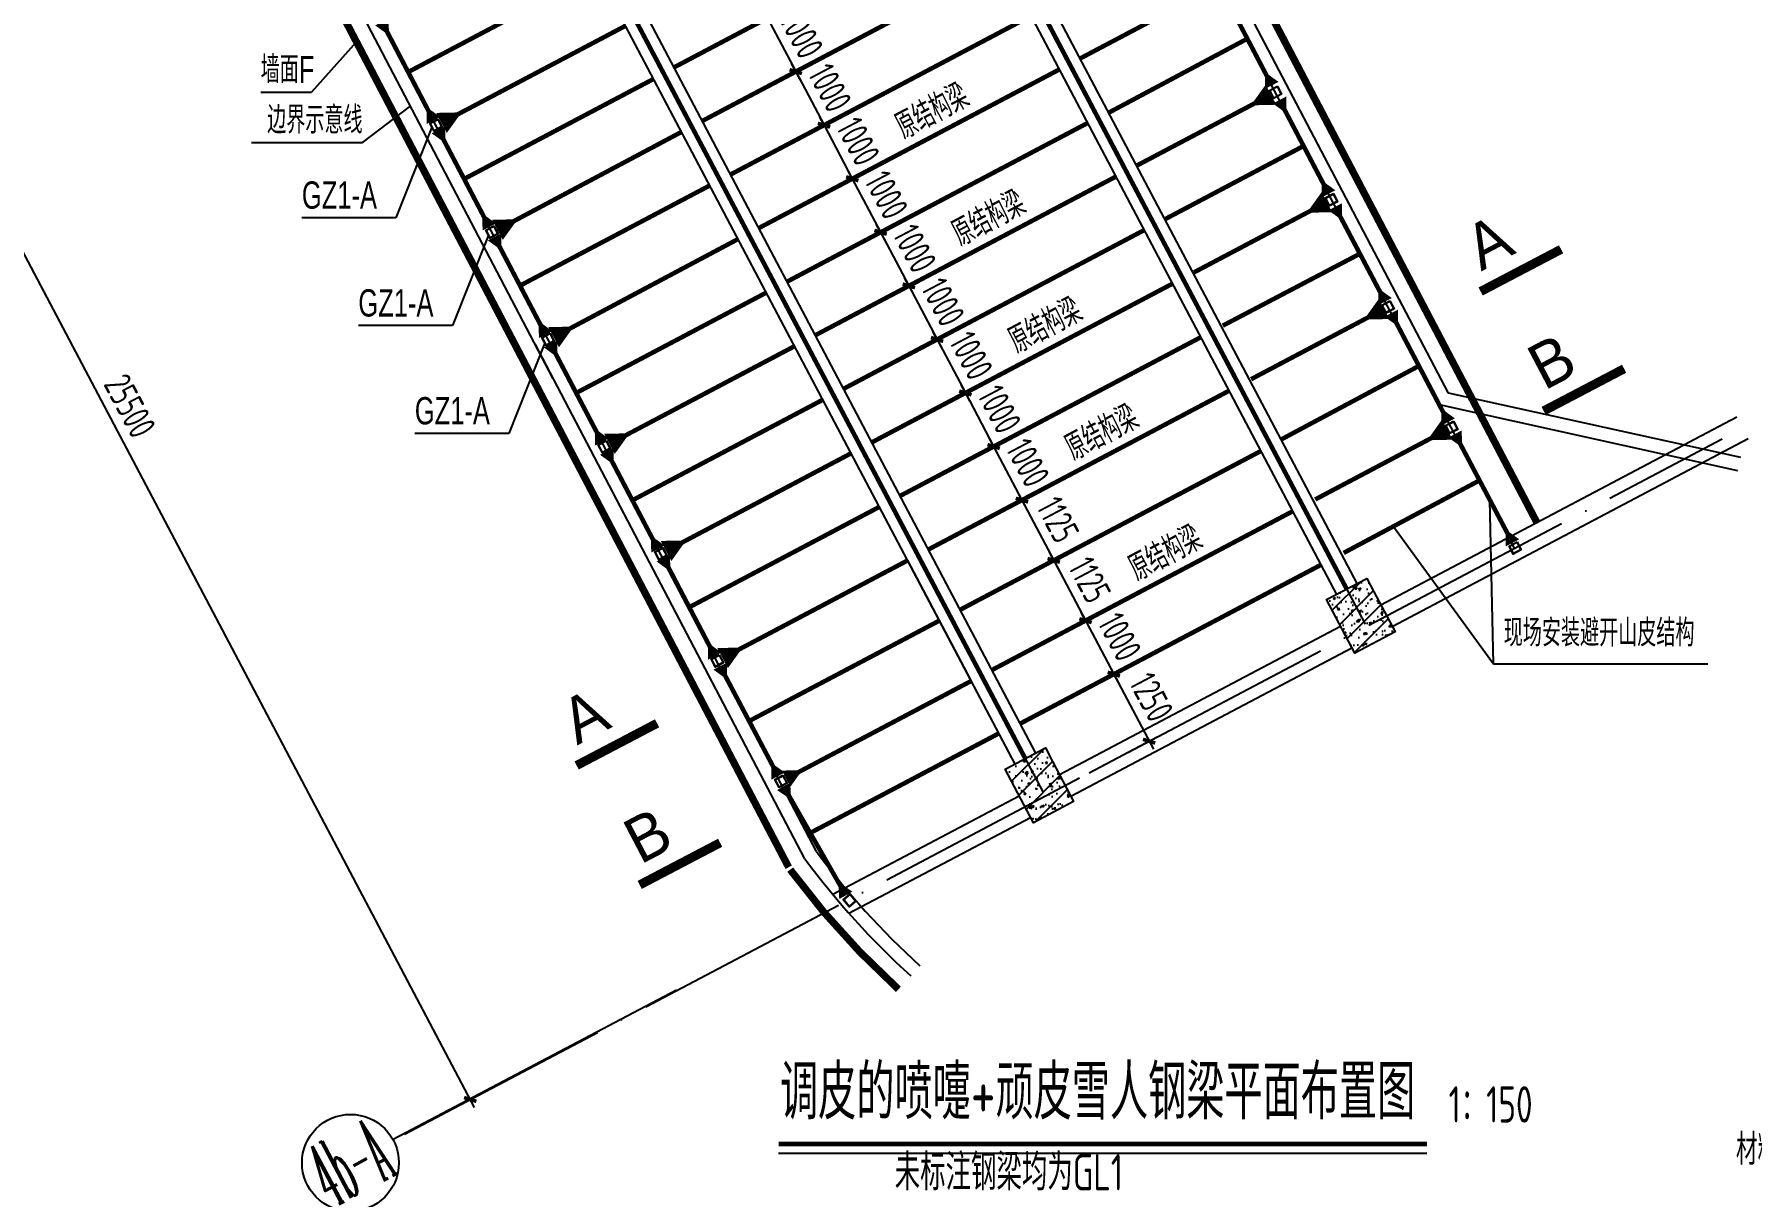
# Model space of a CAD drawing. Extents: x -803796 to -501762, y -1479216 to -846035.
# Drawn here: x -576215 to -547859, y -1173349 to -1154257 of the extents above; entities that cross this region are included whole.
import ezdxf
from ezdxf.enums import TextEntityAlignment as Align

# ---------------------------------------------------------------- set-up
doc = ezdxf.new("R2010")
doc.units = 0
doc.header["$LTSCALE"] = 1500
for name, pattern in [('5102-12$0$5102-12$0$5102-12$0$DASH', [0.35, 0.25, -0.1]), ('ACAD_ISO04W100', [30, 24, -3, 0, -3]), ('CENTER', [2, 1.25, -0.25, 0.25, -0.25]), ('XREF-GRID-04区$0$ACAD_ISO04W100', [30, 24, -3, 0, -3])]:
    doc.linetypes.add(name, pattern=pattern)
doc.layers.get('0').update_dxf_attribs({"linetype": 'CONTINUOUS'})
doc.layers.get('Defpoints').update_dxf_attribs({"linetype": 'CONTINUOUS'})
for name, color, linetype in [('A-DOTE', 14, 'ACAD_ISO04W100'), ('AR-INT DECO', 140, 'CONTINUOUS'), ('AXIS', 253, 'CENTER'), ('DIM', 3, 'CONTINUOUS'), ('HATCH', 254, 'CONTINUOUS'), ('NUM', 7, 'CONTINUOUS'), ('P-WALL-NEW', 4, 'CONTINUOUS'), ('P-WALL-ORIG', 6, 'CONTINUOUS'), ('STPM_RBEAM_SIG', 2, 'CONTINUOUS'), ('STPM_SBEAM_NUM', 7, 'CONTINUOUS'), ('STPM_SBEAM_THICK', 2, 'CONTINUOUS'), ('struc', 161, 'CONTINUOUS'), ('TAB', 7, 'CONTINUOUS'), ('TEXT', 7, 'CONTINUOUS'), ('THICK', 6, 'CONTINUOUS'), ('XREF-GRID-04区$0$A-DOTE', 14, 'XREF-GRID-04区$0$ACAD_ISO04W100'), ('XREF-GRID-04区$0$AXIS', 3, 'CONTINUOUS')]:
    doc.layers.add(name, color=color, linetype=linetype)
doc.styles.add('_TCH_AXIS', font='COMPLEX', dxfattribs={"bigfont": 'GBCBIG'})
doc.styles.add('TSSD_Dimension', font='Tssdeng.shx', dxfattribs={"width": 0.7, "bigfont": 'hztxt.shx'})
doc.styles.add('TSSD_Label', font='tj03-romans1.shx', dxfattribs={"width": 0.7, "bigfont": 'hztxt.shx'})
doc.styles.add('TSSD_NORM', font='tssdeng.shx', dxfattribs={"width": 0.7, "bigfont": 'hztxt.shx'})
doc.dimstyles.new('TSSD_150_150', dxfattribs={"dimtxt": 450, "dimasz": 150, "dimexe": 150, "dimexo": 375, "dimgap": 150, "dimtad": 1, "dimdec": 0, "dimzin": 0, "dimdsep": 46, "dimtxsty": 'TSSD_Dimension', "dimblk": 'ARCHTICK', "dimblk1": 'ARCHTICK', "dimblk2": 'ARCHTICK', "dimcen": 0, "dimdle": 150, "dimclrt": 7, "dimadec": 0, "dimazin": 0, "dimtfac": 1, "dimtdec": 0, "dimtix": 1, "dimtmove": 2, "dimatfit": 3, "dimfxl": 1, "dimtolj": 1, "dimtzin": 0, "dimarcsym": 0})
pattern_1 = [(50, (-405757.94, -1261522.15), (358.6301, -31.37607), [37.5, -412.5]), (355, (-405757.94, -1261522.15), (-69.3757, 376.0961), [30, -330]), (100.4514, (-405728.05, -1261524.77), (289.2547, 344.7198), [31.8701, -350.57106]), (46.1842, (-405757.94, -1261422.15), (533.6205, -82.7595), [56.25, -618.75]), (96.6356, (-405713.47, -1261429.05), (467.3314, 487.059), [47.8051, -525.8565]), (351.1842, (-405757.94, -1261422.15), (467.331, 487.0593), [45, -495]), (21, (-405707.94, -1261447.15), (298.45353, -201.30945), [37.5, -412.5]), (326, (-405707.94, -1261447.15), (121.6577, 362.575), [30, -330]), (71.4514, (-405683.07, -1261463.93), (420.1113, 161.26525), [31.8701, -350.57106]), (37.5, (-405757.94, -1261522.15), (6.07993, 166.44693), [0, -326, 0, -335, 0, -331.25]), (7.5, (-405757.94, -1261522.15), (131.53477, 197.20586), [0, -191, 0, -318.5, 0, -126.25]), (327.5, (-405869.44, -1261522.15), (266.91122, -11.27744), [0, -125, 0, -390, 0, -517.5]), (317.5, (-405919.44, -1261522.15), (291.59308, 50.0525), [0, -162.5, 0, -259, 0, -367.5]), (45, (-405757.94, -1261522.15), (-176.7767, 176.7767), [])]

# ---------------------------------------------------------------- blocks, each defined once
blk = doc.blocks.new('_ArchTick')
at = {"color": 0, "linetype": 'ByBlock', "const_width": 0.4}
blk.add_lwpolyline([(-0.5, -0.5), (0.5, 0.5)], dxfattribs=at)
blk = doc.blocks.new('*D761')
at = {"layer": 'Defpoints', "color": 0, "transparency": 16777216}
for p in [(-565896, -1153801), (-564109, -1153989), (-565429, -1154685)]:
    blk.add_point(p, dxfattribs=at)
at = {"layer": 'DIM', "color": 0, "lineweight": -2, "transparency": 16777216}
for p, q in [((-565564, -1153626), (-564444, -1153034)), ((-564576, -1153104), (-564646, -1152972)), ((-564576, -1153104), (-564109, -1153989)), ((-565098, -1154510), (-563977, -1153919)), ((-564109, -1153989), (-564039, -1154121))]:
    blk.add_line(p, q, dxfattribs=at)
at = {"layer": 'DIM', "color": 0, "lineweight": -2, "transparency": 16777216, "xscale": 150, "yscale": 150, "zscale": 150}
for p, rotation in [((-564576, -1153104), 297.8262450781705), ((-564109, -1153989), 117.8262450781705)]:
    blk.add_blockref('_ArchTick', p, dxfattribs=dict(at, rotation=rotation))
at = {"layer": 'DIM', "color": 7, "transparency": 16777216, "insert": (-564011, -1153372), "char_height": 450, "attachment_point": 5, "rotation": 297.8262, "style": 'TSSD_Dimension'}
blk.add_mtext('\\A1;1000', dxfattribs=at)
blk = doc.blocks.new('*D762')
at = {"layer": 'Defpoints', "color": 0, "transparency": 16777216}
for p in [(-565429, -1154685), (-563643, -1154873), (-564962, -1155570)]:
    blk.add_point(p, dxfattribs=at)
at = {"layer": 'DIM', "color": 0, "lineweight": -2, "transparency": 16777216}
for p, q in [((-565098, -1154510), (-563977, -1153919)), ((-564109, -1153989), (-564179, -1153856)), ((-564109, -1153989), (-563643, -1154873)), ((-564631, -1155395), (-563510, -1154803)), ((-563643, -1154873), (-563573, -1155006))]:
    blk.add_line(p, q, dxfattribs=at)
at = {"layer": 'DIM', "color": 0, "lineweight": -2, "transparency": 16777216, "xscale": 150, "yscale": 150, "zscale": 150}
for p, rotation in [((-564109, -1153989), 297.8262450781705), ((-563643, -1154873), 117.8262450781705)]:
    blk.add_blockref('_ArchTick', p, dxfattribs=dict(at, rotation=rotation))
at = {"layer": 'DIM', "color": 7, "transparency": 16777216, "insert": (-563544, -1154256), "char_height": 450, "attachment_point": 5, "rotation": 297.8262, "style": 'TSSD_Dimension'}
blk.add_mtext('\\A1;1000', dxfattribs=at)
blk = doc.blocks.new('*D763')
at = {"layer": 'Defpoints', "color": 0, "transparency": 16777216}
for p in [(-564962, -1155570), (-563176, -1155758), (-564496, -1156454)]:
    blk.add_point(p, dxfattribs=at)
at = {"layer": 'DIM', "color": 0, "lineweight": -2, "transparency": 16777216}
for p, q in [((-564631, -1155395), (-563510, -1154803)), ((-563643, -1154873), (-563713, -1154741)), ((-563643, -1154873), (-563176, -1155758)), ((-564164, -1156279), (-563043, -1155688)), ((-563176, -1155758), (-563106, -1155890))]:
    blk.add_line(p, q, dxfattribs=at)
at = {"layer": 'DIM', "color": 0, "lineweight": -2, "transparency": 16777216, "xscale": 150, "yscale": 150, "zscale": 150}
for p, rotation in [((-563643, -1154873), 297.8262450781705), ((-563176, -1155758), 117.8262450781705)]:
    blk.add_blockref('_ArchTick', p, dxfattribs=dict(at, rotation=rotation))
at = {"layer": 'DIM', "color": 7, "transparency": 16777216, "insert": (-563078, -1155140), "char_height": 450, "attachment_point": 5, "rotation": 297.8262, "style": 'TSSD_Dimension'}
blk.add_mtext('\\A1;1000', dxfattribs=at)
blk = doc.blocks.new('*D764')
at = {"layer": 'Defpoints', "color": 0, "transparency": 16777216}
for p in [(-564496, -1156454), (-562709, -1156642), (-564029, -1157338)]:
    blk.add_point(p, dxfattribs=at)
at = {"layer": 'DIM', "color": 0, "lineweight": -2, "transparency": 16777216}
for p, q in [((-564164, -1156279), (-563043, -1155688)), ((-563176, -1155758), (-563246, -1155625)), ((-563176, -1155758), (-562709, -1156642)), ((-563697, -1157163), (-562576, -1156572)), ((-562709, -1156642), (-562639, -1156775))]:
    blk.add_line(p, q, dxfattribs=at)
at = {"layer": 'DIM', "color": 0, "lineweight": -2, "transparency": 16777216, "xscale": 150, "yscale": 150, "zscale": 150}
for p, rotation in [((-563176, -1155758), 297.8262450781705), ((-562709, -1156642), 117.8262450781705)]:
    blk.add_blockref('_ArchTick', p, dxfattribs=dict(at, rotation=rotation))
at = {"layer": 'DIM', "color": 7, "transparency": 16777216, "insert": (-562611, -1156025), "char_height": 450, "attachment_point": 5, "rotation": 297.8262, "style": 'TSSD_Dimension'}
blk.add_mtext('\\A1;1000', dxfattribs=at)
blk = doc.blocks.new('*D767')
at = {"layer": 'Defpoints', "color": 0, "transparency": 16777216}
for p in [(-578686, -1148114), (-580920, -1149293), (-566783, -1170665)]:
    blk.add_point(p, dxfattribs=at)
at = {"layer": 'DIM', "color": 0, "lineweight": -2, "transparency": 16777216}
for p, q in [((-579018, -1148289), (-581052, -1149363)), ((-568947, -1171977), (-580990, -1149160)), ((-567114, -1170840), (-569149, -1171914))]:
    blk.add_line(p, q, dxfattribs=at)
at = {"layer": 'DIM', "color": 0, "lineweight": -2, "transparency": 16777216, "xscale": 150, "yscale": 150, "zscale": 150}
for p, rotation in [((-580920, -1149293), 117.8262450789879), ((-569017, -1171844), 297.826245078988)]:
    blk.add_blockref('_ArchTick', p, dxfattribs=dict(at, rotation=rotation))
at = {"layer": 'DIM', "color": 7, "transparency": 16777216, "insert": (-574636, -1160393), "char_height": 450, "attachment_point": 5, "rotation": 297.8262, "style": 'TSSD_Dimension'}
blk.add_mtext('\\A1;25500', dxfattribs=at)
blk = doc.blocks.new('*D768')
at = {"layer": 'Defpoints', "color": 0, "transparency": 16777216}
for p in [(-564029, -1157338), (-562242, -1157526), (-563562, -1158223)]:
    blk.add_point(p, dxfattribs=at)
at = {"layer": 'DIM', "color": 0, "lineweight": -2, "transparency": 16777216}
for p, q in [((-563697, -1157163), (-562576, -1156572)), ((-562709, -1156642), (-562779, -1156509)), ((-562709, -1156642), (-562242, -1157526)), ((-563230, -1158048), (-562110, -1157456)), ((-562242, -1157526), (-562172, -1157659))]:
    blk.add_line(p, q, dxfattribs=at)
at = {"layer": 'DIM', "color": 0, "lineweight": -2, "transparency": 16777216, "xscale": 150, "yscale": 150, "zscale": 150}
for p, rotation in [((-562709, -1156642), 297.8262450789027), ((-562242, -1157526), 117.8262450789026)]:
    blk.add_blockref('_ArchTick', p, dxfattribs=dict(at, rotation=rotation))
at = {"layer": 'DIM', "color": 7, "transparency": 16777216, "insert": (-562144, -1156909), "char_height": 450, "attachment_point": 5, "rotation": 297.8262, "style": 'TSSD_Dimension'}
blk.add_mtext('\\A1;1000', dxfattribs=at)
blk = doc.blocks.new('*D769')
at = {"layer": 'Defpoints', "color": 0, "transparency": 16777216}
for p in [(-563562, -1158223), (-561775, -1158411), (-563095, -1159107)]:
    blk.add_point(p, dxfattribs=at)
at = {"layer": 'DIM', "color": 0, "lineweight": -2, "transparency": 16777216}
for p, q in [((-563230, -1158048), (-562110, -1157456)), ((-562242, -1157526), (-562312, -1157394)), ((-562242, -1157526), (-561775, -1158411)), ((-562764, -1158932), (-561643, -1158341)), ((-561775, -1158411), (-561705, -1158543))]:
    blk.add_line(p, q, dxfattribs=at)
at = {"layer": 'DIM', "color": 0, "lineweight": -2, "transparency": 16777216, "xscale": 150, "yscale": 150, "zscale": 150}
for p, rotation in [((-562242, -1157526), 297.8262450781705), ((-561775, -1158411), 117.8262450781705)]:
    blk.add_blockref('_ArchTick', p, dxfattribs=dict(at, rotation=rotation))
at = {"layer": 'DIM', "color": 7, "transparency": 16777216, "insert": (-561677, -1157793), "char_height": 450, "attachment_point": 5, "rotation": 297.8262, "style": 'TSSD_Dimension'}
blk.add_mtext('\\A1;1000', dxfattribs=at)
blk = doc.blocks.new('*D770')
at = {"layer": 'Defpoints', "color": 0, "transparency": 16777216}
for p in [(-563095, -1159107), (-561309, -1159295), (-562628, -1159992)]:
    blk.add_point(p, dxfattribs=at)
at = {"layer": 'DIM', "color": 0, "lineweight": -2, "transparency": 16777216}
for p, q in [((-561775, -1158411), (-561845, -1158278)), ((-562764, -1158932), (-561643, -1158341)), ((-561775, -1158411), (-561309, -1159295)), ((-562297, -1159817), (-561176, -1159225)), ((-561309, -1159295), (-561239, -1159428))]:
    blk.add_line(p, q, dxfattribs=at)
at = {"layer": 'DIM', "color": 0, "lineweight": -2, "transparency": 16777216, "xscale": 150, "yscale": 150, "zscale": 150}
for p, rotation in [((-561775, -1158411), 297.8262450781705), ((-561309, -1159295), 117.8262450781705)]:
    blk.add_blockref('_ArchTick', p, dxfattribs=dict(at, rotation=rotation))
at = {"layer": 'DIM', "color": 7, "transparency": 16777216, "insert": (-561210, -1158678), "char_height": 450, "attachment_point": 5, "rotation": 297.8262, "style": 'TSSD_Dimension'}
blk.add_mtext('\\A1;1000', dxfattribs=at)
blk = doc.blocks.new('*D771')
at = {"layer": 'Defpoints', "color": 0, "transparency": 16777216}
for p in [(-562628, -1159992), (-560842, -1160179), (-562162, -1160876)]:
    blk.add_point(p, dxfattribs=at)
at = {"layer": 'DIM', "color": 0, "lineweight": -2, "transparency": 16777216}
for p, q in [((-561309, -1159295), (-561379, -1159162)), ((-562297, -1159817), (-561176, -1159225)), ((-561309, -1159295), (-560842, -1160179)), ((-561830, -1160701), (-560709, -1160109)), ((-560842, -1160179), (-560772, -1160312))]:
    blk.add_line(p, q, dxfattribs=at)
at = {"layer": 'DIM', "color": 0, "lineweight": -2, "transparency": 16777216, "xscale": 150, "yscale": 150, "zscale": 150}
for p, rotation in [((-561309, -1159295), 297.8262450781705), ((-560842, -1160179), 117.8262450781705)]:
    blk.add_blockref('_ArchTick', p, dxfattribs=dict(at, rotation=rotation))
at = {"layer": 'DIM', "color": 7, "transparency": 16777216, "insert": (-560744, -1159562), "char_height": 450, "attachment_point": 5, "rotation": 297.8262, "style": 'TSSD_Dimension'}
blk.add_mtext('\\A1;1000', dxfattribs=at)
blk = doc.blocks.new('*D772')
at = {"layer": 'Defpoints', "color": 0, "transparency": 16777216}
for p in [(-562162, -1160876), (-560375, -1161064), (-561695, -1161760)]:
    blk.add_point(p, dxfattribs=at)
at = {"layer": 'DIM', "color": 0, "lineweight": -2, "transparency": 16777216}
for p, q in [((-561830, -1160701), (-560709, -1160109)), ((-560842, -1160179), (-560912, -1160047)), ((-560842, -1160179), (-560375, -1161064)), ((-561363, -1161585), (-560242, -1160994)), ((-560375, -1161064), (-560305, -1161196))]:
    blk.add_line(p, q, dxfattribs=at)
at = {"layer": 'DIM', "color": 0, "lineweight": -2, "transparency": 16777216, "xscale": 150, "yscale": 150, "zscale": 150}
for p, rotation in [((-560842, -1160179), 297.8262450781705), ((-560375, -1161064), 117.8262450781705)]:
    blk.add_blockref('_ArchTick', p, dxfattribs=dict(at, rotation=rotation))
at = {"layer": 'DIM', "color": 7, "transparency": 16777216, "insert": (-560277, -1160447), "char_height": 450, "attachment_point": 5, "rotation": 297.8262, "style": 'TSSD_Dimension'}
blk.add_mtext('\\A1;1000', dxfattribs=at)
blk = doc.blocks.new('*D773')
at = {"layer": 'Defpoints', "color": 0, "transparency": 16777216}
for p in [(-561695, -1161760), (-559908, -1161948), (-561228, -1162645)]:
    blk.add_point(p, dxfattribs=at)
at = {"layer": 'DIM', "color": 0, "lineweight": -2, "transparency": 16777216}
for p, q in [((-561363, -1161585), (-560242, -1160994)), ((-560375, -1161064), (-560445, -1160931)), ((-560375, -1161064), (-559908, -1161948)), ((-560896, -1162470), (-559776, -1161878)), ((-559908, -1161948), (-559838, -1162081))]:
    blk.add_line(p, q, dxfattribs=at)
at = {"layer": 'DIM', "color": 0, "lineweight": -2, "transparency": 16777216, "xscale": 150, "yscale": 150, "zscale": 150}
for p, rotation in [((-560375, -1161064), 297.8262450781705), ((-559908, -1161948), 117.8262450781705)]:
    blk.add_blockref('_ArchTick', p, dxfattribs=dict(at, rotation=rotation))
at = {"layer": 'DIM', "color": 7, "transparency": 16777216, "insert": (-559810, -1161331), "char_height": 450, "attachment_point": 5, "rotation": 297.8262, "style": 'TSSD_Dimension'}
blk.add_mtext('\\A1;1000', dxfattribs=at)
blk = doc.blocks.new('*D774')
at = {"layer": 'Defpoints', "color": 0, "transparency": 16777216}
for p in [(-561228, -1162645), (-559383, -1162943), (-560703, -1163640)]:
    blk.add_point(p, dxfattribs=at)
at = {"layer": 'DIM', "color": 0, "lineweight": -2, "transparency": 16777216}
for p, q in [((-560896, -1162470), (-559776, -1161878)), ((-559908, -1161948), (-559978, -1161815)), ((-559908, -1161948), (-559383, -1162943)), ((-560371, -1163465), (-559251, -1162873)), ((-559383, -1162943), (-559313, -1163076))]:
    blk.add_line(p, q, dxfattribs=at)
at = {"layer": 'DIM', "color": 0, "lineweight": -2, "transparency": 16777216, "xscale": 150, "yscale": 150, "zscale": 150}
for p, rotation in [((-559908, -1161948), 297.8262450781705), ((-559383, -1162943), 117.8262450781705)]:
    blk.add_blockref('_ArchTick', p, dxfattribs=dict(at, rotation=rotation))
at = {"layer": 'DIM', "color": 7, "transparency": 16777216, "insert": (-559314, -1162271), "char_height": 450, "attachment_point": 5, "rotation": 297.8262, "style": 'TSSD_Dimension'}
blk.add_mtext('\\A1;1125', dxfattribs=at)
blk = doc.blocks.new('*D775')
at = {"layer": 'Defpoints', "color": 0, "transparency": 16777216}
for p in [(-560703, -1163640), (-558858, -1163938), (-560178, -1164635)]:
    blk.add_point(p, dxfattribs=at)
at = {"layer": 'DIM', "color": 0, "lineweight": -2, "transparency": 16777216}
for p, q in [((-559383, -1162943), (-559453, -1162810)), ((-560371, -1163465), (-559251, -1162873)), ((-559383, -1162943), (-558858, -1163938)), ((-559846, -1164459), (-558725, -1163868)), ((-558858, -1163938), (-558788, -1164071))]:
    blk.add_line(p, q, dxfattribs=at)
at = {"layer": 'DIM', "color": 0, "lineweight": -2, "transparency": 16777216, "xscale": 150, "yscale": 150, "zscale": 150}
for p, rotation in [((-559383, -1162943), 297.8262450781705), ((-558858, -1163938), 117.8262450781705)]:
    blk.add_blockref('_ArchTick', p, dxfattribs=dict(at, rotation=rotation))
at = {"layer": 'DIM', "color": 7, "transparency": 16777216, "insert": (-558789, -1163265), "char_height": 450, "attachment_point": 5, "rotation": 297.8262, "style": 'TSSD_Dimension'}
blk.add_mtext('\\A1;1125', dxfattribs=at)
blk = doc.blocks.new('*D776')
at = {"layer": 'Defpoints', "color": 0, "transparency": 16777216}
for p in [(-560178, -1164635), (-558391, -1164822), (-559711, -1165519)]:
    blk.add_point(p, dxfattribs=at)
at = {"layer": 'DIM', "color": 0, "lineweight": -2, "transparency": 16777216}
for p, q in [((-559846, -1164459), (-558725, -1163868)), ((-558858, -1163938), (-558928, -1163805)), ((-558858, -1163938), (-558391, -1164822)), ((-559379, -1165344), (-558259, -1164752)), ((-558391, -1164822), (-558321, -1164955))]:
    blk.add_line(p, q, dxfattribs=at)
at = {"layer": 'DIM', "color": 0, "lineweight": -2, "transparency": 16777216, "xscale": 150, "yscale": 150, "zscale": 150}
for p, rotation in [((-558858, -1163938), 297.8262450781705), ((-558391, -1164822), 117.8262450781705)]:
    blk.add_blockref('_ArchTick', p, dxfattribs=dict(at, rotation=rotation))
at = {"layer": 'DIM', "color": 7, "transparency": 16777216, "insert": (-558293, -1164205), "char_height": 450, "attachment_point": 5, "rotation": 297.8262, "style": 'TSSD_Dimension'}
blk.add_mtext('\\A1;1000', dxfattribs=at)
blk = doc.blocks.new('*D777')
at = {"layer": 'Defpoints', "color": 0, "transparency": 16777216}
for p in [(-559711, -1165519), (-557808, -1165928), (-559127, -1166624)]:
    blk.add_point(p, dxfattribs=at)
at = {"layer": 'DIM', "color": 0, "lineweight": -2, "transparency": 16777216}
for p, q in [((-559379, -1165344), (-558259, -1164752)), ((-558461, -1164690), (-557738, -1166060)), ((-558796, -1166449), (-557675, -1165858))]:
    blk.add_line(p, q, dxfattribs=at)
at = {"layer": 'DIM', "color": 0, "lineweight": -2, "transparency": 16777216, "xscale": 150, "yscale": 150, "zscale": 150}
for p, rotation in [((-558391, -1164822), 117.8262450781705), ((-557808, -1165928), 297.8262450781705)]:
    blk.add_blockref('_ArchTick', p, dxfattribs=dict(at, rotation=rotation))
at = {"layer": 'DIM', "color": 7, "transparency": 16777216, "insert": (-557768, -1165200), "char_height": 450, "attachment_point": 5, "rotation": 297.8262, "style": 'TSSD_Dimension'}
blk.add_mtext('\\A1;1250', dxfattribs=at)

msp = doc.modelspace()

# ---------------------------------------------------------------- hatches: boundary and pattern name
at = {"layer": 'HATCH'}
h = msp.add_hatch(dxfattribs=at)
h.set_pattern_fill('ARMORED', color=256, scale=50, style=0)
h.set_pattern_definition(pattern_1)
h.paths.add_polyline_path([(-554097.6, -1163460.6), (-553747.6, -1164123.9), (-554410.8, -1164474), (-554877.6, -1163589.6), (-554214.3, -1163239.5)])
h = msp.add_hatch(dxfattribs=at)
h.set_pattern_fill('ARMORED', color=256, scale=50, style=0)
h.set_pattern_definition(pattern_1)
h.paths.add_polyline_path([(-559403.9, -1166261.4), (-559053.8, -1166924.7), (-559717, -1167274.8), (-560183.8, -1166390.4), (-559520.6, -1166040.3)])

# ---------------------------------------------------------------- linework, layer by layer
for p, q in [((-552119.5, -1164649.5, -1.9), (-552179.5, -1161949.6, -3.1)), ((-553773.9, -1162381.2, -3.1), (-552119.5, -1164649.5, -1.9)), ((-561796.6, -1162944.8, -3.1), (-560755.7, -1164916.9, -3.1)), ((-552119.5, -1164649.5, -1.9), (-548581.2, -1164649.5, -1.9))]:
    msp.add_line(p, q)
at = {"elevation": -3.1}
for points in [[(-555689.8, -1155114.1), (-555620.1, -1155246.9), (-555753, -1155316.6), (-555822.6, -1155183.7)], [(-555691.9, -1155120.8), (-555626.9, -1155244.8), (-555750.8, -1155309.8), (-555815.9, -1155185.8)], [(-569552.1, -1155654.7), (-569482.6, -1155787.5), (-569615.4, -1155857.1), (-569685, -1155724.2)], [(-569554.3, -1155661.4), (-569489.3, -1155785.4), (-569613.3, -1155850.4), (-569678.3, -1155726.3)], [(-554765.9, -1156887.9), (-554696.2, -1157020.8), (-554829.1, -1157090.4), (-554898.7, -1156957.6)], [(-554768, -1156894.7), (-554703, -1157018.7), (-554827, -1157083.7), (-554892, -1156959.7)], [(-568627.9, -1157419.7), (-568558.3, -1157552.6), (-568691.2, -1157622.2), (-568760.8, -1157489.3)], [(-568630, -1157426.5), (-568565.1, -1157550.5), (-568689.1, -1157615.4), (-568754, -1157491.4)], [(-553832.6, -1158656.8), (-553762.9, -1158789.6), (-553895.8, -1158859.3), (-553965.4, -1158726.5)], [(-553834.7, -1158663.5), (-553769.7, -1158787.5), (-553893.7, -1158852.6), (-553958.7, -1158728.6)], [(-567699.9, -1159191.9), (-567630.3, -1159324.8), (-567763.2, -1159394.4), (-567832.7, -1159261.5)], [(-567702, -1159198.7), (-567637, -1159322.7), (-567761.1, -1159387.6), (-567826, -1159263.6)], [(-552782.3, -1160646.6), (-552712.7, -1160779.5), (-552845.5, -1160849.1), (-552915.2, -1160716.3)], [(-552784.4, -1160653.4), (-552719.4, -1160777.4), (-552843.4, -1160842.4), (-552908.4, -1160718.4)], [(-566772.8, -1160963.6), (-566702.8, -1161096.2), (-566835.5, -1161166.2), (-566905.5, -1161033.6)], [(-566774.9, -1160970.3), (-566709.6, -1161094.1), (-566833.4, -1161159.5), (-566898.7, -1161035.7)], [(-565839.2, -1162732.3), (-565769.2, -1162865), (-565901.9, -1162935), (-565971.9, -1162802.3)], [(-565841.3, -1162739.1), (-565776, -1162862.9), (-565899.8, -1162928.2), (-565965.1, -1162804.4)], [(-551732.2, -1162636.1), (-551662.5, -1162769), (-551795.4, -1162838.6), (-551865, -1162705.8)], [(-551734.3, -1162642.9), (-551669.3, -1162766.9), (-551793.3, -1162831.9), (-551858.3, -1162707.9)], [(-564905.7, -1164501), (-564835.6, -1164633.7), (-564968.3, -1164703.7), (-565038.3, -1164571)], [(-564907.7, -1164507.8), (-564842.4, -1164631.6), (-564966.2, -1164696.9), (-565031.5, -1164573.1)], [(-563855.4, -1166490.9), (-563785.4, -1166623.5), (-563918, -1166693.5), (-563988, -1166560.9)], [(-563857.5, -1166497.6), (-563792.1, -1166621.4), (-563915.9, -1166686.8), (-563981.3, -1166563)], [(-562744.2, -1168450.6), (-562646.4, -1168564.4), (-562760.1, -1168662.2), (-562857.9, -1168548.4)], [(-562744.7, -1168457.7), (-562653.4, -1168563.9), (-562759.6, -1168655.1), (-562850.9, -1168549)]]:
    msp.add_lwpolyline(points, close=True, dxfattribs=at)
at = {"layer": 'A-DOTE', "ltscale": 0.1}
msp.add_line((-570100.3, -1172416.1, -3.1), (-548347.6, -1160934.4, -3.1), dxfattribs=at)
at = {"layer": 'AR-INT DECO'}
for p, q in [((-565741.7, -1141790.2, -3.1), (-554375.4, -1163324.5, -3.1)), ((-565677.1, -1142739.3, -3.1), (-554716.6, -1163504.7, -3.1)), ((-571047.9, -1144590.9, -3.1), (-559681.6, -1166125.3, -3.1)), ((-571389.2, -1144771.1, -3.1), (-560022.8, -1166305.4, -3.1))]:
    msp.add_line(p, q, dxfattribs=at)
at = {"layer": 'AR-INT DECO', "linetype": '5102-12$0$5102-12$0$5102-12$0$DASH', "const_width": 120, "elevation": -3.1}
for points in [[(-551403.2, -1162321.1), (-563446.2, -1139352.6)], [(-563759.5, -1168009.4), (-573113.4, -1150147.6)]]:
    msp.add_lwpolyline(points, dxfattribs=at)
msp.add_lwpolyline([(-563734.8, -1168048.9, 0.0488987), (-561946.6, -1170025.4)], format="xyb", dxfattribs=at)
at = {"layer": 'HATCH', "elevation": -3.1}
for points in [[(-554097.6, -1163460.6), (-553747.6, -1164123.9), (-554410.8, -1164474), (-554877.6, -1163589.6), (-554214.3, -1163239.5)], [(-559403.9, -1166261.4), (-559053.8, -1166924.7), (-559717, -1167274.8), (-560183.8, -1166390.4), (-559520.6, -1166040.3)]]:
    msp.add_lwpolyline(points, close=True, dxfattribs=at)
at = {"layer": 'NUM', "const_width": 75, "elevation": -3.1}
msp.add_lwpolyline([(-563926, -1172578.1), (-553221, -1172578.1)], dxfattribs=at)
at = {"layer": 'NUM', "elevation": -3.1}
msp.add_lwpolyline([(-563926, -1172728.1), (-553221, -1172728.1)], dxfattribs=at)
at = {"layer": 'P-WALL-NEW'}
for p, q in [((-551774.6, -1162743.3, -3.1), (-563911.1, -1139596.4, -3.1)), ((-552864.5, -1160180.2, -3.1), (-556449.6, -1153342.6, -3.1)), ((-548039.5, -1161245, -3.1), (-552864.5, -1160180.2, -3.1)), ((-548088, -1161464.7, -3.1), (-553015.2, -1160377.3, -3.1))]:
    msp.add_line(p, q, dxfattribs=at)
at = {"layer": 'P-WALL-ORIG', "color": 4}
for p, q in [((-567650.8, -1159932.1, -3.1), (-574680.5, -1146508.3, -3.1)), ((-563493.8, -1167870.3, -3.1), (-567939.4, -1159380.9, -3.1))]:
    msp.add_line(p, q, dxfattribs=at)
at = {"layer": 'P-WALL-ORIG', "color": 1, "elevation": -3.1}
msp.add_lwpolyline([(-570005.7, -1155435.3), (-570805, -1156046.4), (-572628.6, -1156046.4)], dxfattribs=at)
at = {"layer": 'P-WALL-ORIG', "color": 4}
for radius, start in [(13359.9, 216.53753), (13134.9, 216.61357)]:
    msp.add_arc((-552759.5, -1159916.5, -3.1), radius, start, 227.73537, dxfattribs=at)
at = {"layer": 'STPM_RBEAM_SIG'}
for points in [[(-570475.2, -1154052.5, 250, 0, 0), (-570359.3, -1154274, 250, 0, 0)], [(-555781.9, -1155100.7, 250, 0, 0), (-555898, -1154879.3, 250, 0, 0)], [(-569624.5, -1155678.2, 250, 0, 0), (-569740.4, -1155456.7, 250, 0, 0)], [(-555655.4, -1155341.2, 250, 0, 0), (-555539.3, -1155562.6, 250, 0, 0)], [(-569543.4, -1155833.1, 250, 0, 0), (-569427.4, -1156054.5, 250, 0, 0)], [(-554843.9, -1156889.6, 250, 0, 0), (-554959.9, -1156668.2, 250, 0, 0)], [(-568702.9, -1157438, 250, 0, 0), (-568818.9, -1157216.5, 250, 0, 0)], [(-554736.7, -1157105.2, 250, 0, 0), (-554619.9, -1157326.3, 250, 0, 0)], [(-568617.2, -1157601.7, 250, 0, 0), (-568501.2, -1157823.1, 250, 0, 0)], [(-553910.8, -1158669.2, 250, 0, 0), (-554027.5, -1158448.1, 250, 0, 0)], [(-567772.4, -1159215, 250, 0, 0), (-567888.3, -1158993.5, 250, 0, 0)], [(-553810.5, -1158860.5, 250, 0, 0), (-553694.4, -1159081.9, 250, 0, 0)], [(-567691.6, -1159369.1, 250, 0, 0), (-567575.6, -1159590.6, 250, 0, 0)], [(-552868.7, -1160656.6, 250, 0, 0), (-552984.8, -1160435.2, 250, 0, 0)], [(-566844, -1160987.6, 250, 0, 0), (-566960, -1160766.2, 250, 0, 0)], [(-552756.9, -1160856.2, 250, 0, 0), (-552640.2, -1161077.3, 250, 0, 0)], [(-566763.6, -1161141.2, 250, 0, 0), (-566647.6, -1161362.7, 250, 0, 0)], [(-565918, -1162755.9, 250, 0, 0), (-566034, -1162534.4, 250, 0, 0)], [(-551807.9, -1162653.3, 250, 0, 0), (-551924.7, -1162432.2, 250, 0, 0)], [(-565829.5, -1162903.3, 250, 0, 0), (-565713.3, -1163124.6, 250, 0, 0)], [(-564978.9, -1164522.9, 250, 0, 0), (-565095.1, -1164301.5, 250, 0, 0)], [(-564891, -1164689.4, 250, 0, 0), (-564774.3, -1164910.5, 250, 0, 0)], [(-563933.1, -1166504.2, 250, 0, 0), (-564049.8, -1166283.1, 250, 0, 0)], [(-563842.7, -1166674.2, 250, 0, 0), (-563718.8, -1166891.3, 250, 0, 0)], [(-562815.7, -1168473.9, 250, 0, 0), (-562939.6, -1168256.7, 250, 0, 0)]]:
    msp.add_lwpolyline(points, format="xyseb", dxfattribs=at)
at = {"layer": 'STPM_RBEAM_SIG', "elevation": -3.1}
for points in [[(-555796.1, -1155254.6, 375, 0, 0), (-556127.7, -1155429.6, 375, 0, 0)], [(-569491.6, -1155720.4, 375, 0, 0), (-569160, -1155545.4, 375, 0, 0)], [(-554872.2, -1157028.4, 375, 0, 0), (-555203.8, -1157203.5, 375, 0, 0)], [(-568567.4, -1157485.5, 375, 0, 0), (-568235.7, -1157310.4, 375, 0, 0)], [(-553928.9, -1158792, 375, 0, 0), (-554260.5, -1158967.1, 375, 0, 0)], [(-567639.3, -1159257.7, 375, 0, 0), (-567307.7, -1159082.6, 375, 0, 0)], [(-566717.4, -1161019.1, 375, 0, 0), (-566385.8, -1160844.1, 375, 0, 0)], [(-552883.8, -1160784.6, 375, 0, 0), (-553215.4, -1160959.6, 375, 0, 0)], [(-565783.8, -1162787.8, 375, 0, 0), (-565452.2, -1162612.8, 375, 0, 0)], [(-564850.2, -1164556.6, 375, 0, 0), (-564518.6, -1164381.5, 375, 0, 0)], [(-563799.9, -1166546.4, 300, 0, 0), (-563534.6, -1166406.4, 300, 0, 0)]]:
    msp.add_lwpolyline(points, format="xyseb", dxfattribs=at)
at = {"layer": 'STPM_SBEAM_THICK', "color": 7}
msp.add_line((-563302.6, -1167750.3, -3.1), (-574481.2, -1146403.9, -3.1), dxfattribs=at)
at = {"layer": 'STPM_SBEAM_THICK', "color": 8, "const_width": 75, "elevation": -3.1}
for points in [[(-565903, -1141897.9), (-554546, -1163414.6)], [(-571209.2, -1144698.7), (-559852.2, -1166215.3)], [(-560224.8, -1153069.1), (-565189.7, -1155689.8)], [(-559291.2, -1154837.9), (-564256.1, -1157458.5)], [(-558357.6, -1156606.6), (-563322.5, -1159227.2)], [(-558357.6, -1156606.6), (-563322.5, -1159227.2)], [(-558357.6, -1156606.6), (-563322.5, -1159227.2)], [(-557424, -1158375.3), (-562389, -1160996)], [(-556490.4, -1160144.1), (-561455.4, -1162764.7)], [(-555440.1, -1162133.9), (-560405.1, -1164754.5)]]:
    msp.add_lwpolyline(points, dxfattribs=at)
at = {"layer": 'STPM_SBEAM_THICK', "color": 7, "const_width": 75, "elevation": -3.1}
for points in [[(-560691.5, -1152184.8), (-565656.5, -1154805.4)], [(-566918.6, -1153231.4), (-570042.4, -1154880.2)], [(-556729.6, -1153485.8), (-558949.9, -1154657.7)], [(-570475.2, -1154052.5), (-569624.5, -1155678.2)], [(-559758, -1153953.5), (-564722.9, -1156574.1)], [(-566455.7, -1154118), (-569490.2, -1155719.6)], [(-556186.1, -1154329.7), (-558482.5, -1155555.2)], [(-565990.5, -1154994.4), (-569118.1, -1156645.3)], [(-555796.1, -1155254.6), (-558007.9, -1156423)], [(-558824.4, -1155722.2), (-563789.3, -1158342.9)], [(-565531, -1155869.9), (-568565.9, -1157484.7)], [(-555257.4, -1156101), (-557533, -1157303.1)], [(-565062.2, -1156753.2), (-568195.5, -1158407)], [(-554872.2, -1157028.4), (-557066.2, -1158187.4)], [(-557890.8, -1157491), (-562855.7, -1160111.6)], [(-564597.4, -1157638.6), (-567637.9, -1159256.9)], [(-554325, -1157879.2), (-556591.4, -1159067.5)], [(-564128.6, -1158521.9), (-567262, -1160175.8)], [(-553928.9, -1158792), (-556124.6, -1159951.9)], [(-563663.8, -1159407.3), (-566717.4, -1161019.1)], [(-556957.2, -1159259.7), (-561922.2, -1161880.3)], [(-553333.4, -1159722.4), (-555629.8, -1160948)], [(-563195, -1160290.7), (-566328.4, -1161944.5)], [(-552883.8, -1160784.6), (-555066.2, -1161937.4)], [(-562730.2, -1161176.1), (-565783.8, -1162787.8)], [(-555965.3, -1161139), (-560930.2, -1163759.6)], [(-552380.5, -1161637.6), (-554595.4, -1162819.6)], [(-562261.4, -1162059.4), (-565394.8, -1163713.3)], [(-565829.6, -1162897.1), (-564972, -1164536)], [(-561796.6, -1162944.8), (-564850.2, -1164556.6)], [(-554973.3, -1163018.3), (-559938.3, -1165638.9)], [(-561270.2, -1163937.5), (-564403.5, -1165591.3)], [(-560746.3, -1164934.6), (-563799.9, -1166546.4)], [(-560289.6, -1165800.1), (-563422.9, -1167453.9)]]:
    msp.add_lwpolyline(points, dxfattribs=at)
at = {"layer": 'STPM_SBEAM_THICK', "color": 7, "const_width": 75}
for points in [[(-556591.7, -1153556.1), (-555781.9, -1155100.7)], [(-555655.4, -1155341.2), (-554843.9, -1156889.6)], [(-569543.4, -1155833.1), (-568702.9, -1157438)], [(-554736.7, -1157105.2), (-553910.8, -1158669.2)], [(-568617.2, -1157601.7), (-567772.4, -1159215)], [(-553810.5, -1158860.5), (-552868.7, -1160656.6)], [(-567691.6, -1159369.1), (-566844, -1160987.6)], [(-552756.9, -1160856.2), (-551807.9, -1162653.3)], [(-566763.6, -1161141.2), (-565918, -1162755.9)], [(-565829.5, -1162903.3), (-564978.9, -1164522.9)], [(-564891, -1164689.4), (-563933.1, -1166504.2)], [(-563842.7, -1166674.2), (-562815.7, -1168473.9)]]:
    msp.add_lwpolyline(points, dxfattribs=at)
at = {"layer": 'struc', "linetype": 'ByBlock'}
for p, q in [((-548101.4, -1160578.4, -3.1), (-553982.8, -1163682.7, -3.1)), ((-553794.8, -1164035.8, -3.1), (-547914.7, -1160932.1, -3.1)), ((-554646.1, -1164032.8, -3.1), (-559289, -1166483.5, -3.1)), ((-559101, -1166836.5, -3.1), (-554458, -1164385.9, -3.1)), ((-559952.3, -1166833.6, -3.1), (-563031.5, -1168458.9, -3.1)), ((-562764.4, -1168770.2, -3.1), (-559764.3, -1167186.6, -3.1))]:
    msp.add_line(p, q, dxfattribs=at)
at = {"layer": 'TEXT'}
for p, q in [((-570896, -1154381.8, -3.1), (-571637.5, -1155212.8, -3.1)), ((-572477.5, -1155212.8, -3.1), (-571637.5, -1155212.8, -3.1)), ((-569650.6, -1155791.2, -3.1), (-570244.8, -1157285.7, -3.1)), ((-570244.8, -1157285.7, -3.1), (-571797.3, -1157285.7, -3.1)), ((-568718.1, -1157571.9, -3.1), (-569312.4, -1159066.4, -3.1)), ((-569312.4, -1159066.4, -3.1), (-570864.9, -1159066.4, -3.1)), ((-567785.6, -1159352.5, -3.1), (-568379.9, -1160847, -3.1)), ((-568379.9, -1160847, -3.1), (-569932.4, -1160847, -3.1))]:
    msp.add_line(p, q, dxfattribs=at)
at = {"layer": 'THICK', "const_width": 150}
for points in [[(-552333.8, -1158503.1), (-551005.4, -1157806.6)], [(-551292.9, -1160475.2), (-549964.4, -1159778.7)], [(-565932.1, -1165633), (-567260.6, -1166329.6)], [(-564891.2, -1167605.1), (-566219.6, -1168301.7)]]:
    msp.add_lwpolyline(points, dxfattribs=at)
at = {"layer": 'XREF-GRID-04区$0$A-DOTE', "ltscale": 0.1}
for p, q in [((-566423.5, -1140911.9, -3.1), (-554219.2, -1164033.7, -3.1)), ((-571738.8, -1143695.4, -3.1), (-559525.4, -1166834.4, -3.1))]:
    msp.add_line(p, q, dxfattribs=at)
at = {"layer": 'XREF-GRID-04区$0$AXIS'}
msp.add_line((-565613.6, -1170038, -3.1), (-570292.4, -1172507.6, -3.1), dxfattribs=at)
msp.add_circle((-570995.1, -1172890.1, -3.1), 800, dxfattribs=at)

# ---------------------------------------------------------------- texts
at = {"layer": 'AXIS', "color": 7, "style": '_TCH_AXIS', "width": 0.284848}
msp.add_text('4b-A', height=1050, rotation=27.82625, dxfattribs=at).set_placement((-571296.4, -1173631.1, -3.1), (-570213.2, -1173059.4, -3.1), align=Align.FIT)
at = {"layer": 'NUM', "style": 'TSSD_NORM', "width": 0.7}
for s, height, p in [('调皮的喷嚏+顽皮雪人钢梁平面布置图', 900, (-563902.7, -1172443.5, -3.1)), (' 1：150', 600, (-553117.8, -1172405.2, -3.1)), ('未标注钢梁均为GL1', 600, (-562008.3, -1173525.8, -3.1))]:
    msp.add_text(s, height=height, dxfattribs=at).set_placement(p, align=Align.BOTTOM_LEFT)
at = {"layer": 'P-WALL-ORIG', "color": 1, "style": 'TSSD_Label', "width": 0.7}
msp.add_text('边界示意线', height=450, dxfattribs=at).set_placement((-572370, -1155896.4, -3.1))
at = {"layer": 'STPM_SBEAM_NUM', "style": 'TSSD_Label', "width": 0.7}
msp.add_text('现场安装避开山皮结构', height=450, dxfattribs=at).set_placement((-550377.5, -1164499.5, -1.9), align=Align.BOTTOM_CENTER)
at = {"layer": 'TAB', "style": 'TSSD_NORM', "width": 0.7}
msp.add_text('材料表', height=511.5, dxfattribs=at).set_placement((-547582, -1173076.5, -6.2), align=Align.BOTTOM_CENTER)
at = {"layer": 'TEXT', "style": 'TSSD_Label', "width": 0.7}
for s, p in [('墙面F', (-572477.5, -1155062.8, -3.1)), ('GZ1-A', (-571797.3, -1157135.7, -3.1)), ('GZ1-A', (-570864.9, -1158916.4, -3.1)), ('GZ1-A', (-569932.4, -1160697, -3.1))]:
    msp.add_text(s, height=450, dxfattribs=at).set_placement(p)
at = {"layer": 'TEXT', "style": 'TSSD_NORM', "width": 0.7}
for p in [(-561844.1, -1156015.7, -3.1), (-560910.5, -1157784.5, -3.1), (-559976.9, -1159553.2, -3.1), (-559043.3, -1161321.9, -3.1), (-557993, -1163311.8, -3.1)]:
    msp.add_text('原结构梁', height=450, rotation=28, dxfattribs=at).set_placement(p)
at = {"layer": 'THICK', "style": 'TSSD_Label'}
for s, p in [('A', (-552325, -1158173.9, -3.1)), ('B', (-551284.1, -1160146, -3.1)), ('A', (-567251.7, -1166000.3)), ('B', (-566210.8, -1167972.4))]:
    msp.add_text(s, height=750, rotation=27.66915, dxfattribs=at).set_placement(p)

# ---------------------------------------------------------------- dimensions: what is measured, and where the dimension line sits
at = {"layer": 'DIM'}
for p1, p2, distance, picture, middle in [((-566782.9, -1170665.1, -3.1), (-578686, -1148113.7, -3.1), 2525.7, '*D767', (-574636.5, -1160393.3, -3.1)), ((-564028.8, -1157338.5, -3.1), (-563562, -1158222.9, -3.1), 1492.3, '*D768', (-562144, -1156909, -3.1))]:
    dim = msp.add_aligned_dim(p1=p1, p2=p2, distance=distance, dimstyle='TSSD_150_150', dxfattribs=at)
    dim.commit()
    dim.dimension.update_dxf_attribs({"geometry": picture, "text_midpoint": middle})
for base, p1, p2, picture, middle in [((-564109.4, -1153988.8), (-565896, -1153801), (-565429.2, -1154685.4), '*D761', (-564011.2, -1153371.6)), ((-563642.6, -1154873.2), (-565429.2, -1154685.4), (-564962.4, -1155569.8), '*D762', (-563544.4, -1154255.9)), ((-563175.8, -1155757.5), (-564962.4, -1155569.8), (-564495.6, -1156454.1), '*D763', (-563077.6, -1155140.3)), ((-562709.1, -1156641.9), (-564495.6, -1156454.1), (-564028.8, -1157338.5), '*D764', (-562610.8, -1156024.7)), ((-561775.5, -1158410.6, -3.1), (-563562, -1158222.9, -3.1), (-563095.2, -1159107.2, -3.1), '*D769', (-561677.2, -1157793.4, -3.1)), ((-561308.7, -1159295, -3.1), (-563095.2, -1159107.2, -3.1), (-562628.4, -1159991.6, -3.1), '*D770', (-561210.4, -1158677.8, -3.1)), ((-560841.9, -1160179.4, -3.1), (-562628.4, -1159991.6, -3.1), (-562161.6, -1160876, -3.1), '*D771', (-560743.6, -1159562.1, -3.1)), ((-560375.1, -1161063.7, -3.1), (-562161.6, -1160876, -3.1), (-561694.8, -1161760.3, -3.1), '*D772', (-560276.9, -1160446.5, -3.1)), ((-559908.3, -1161948.1, -3.1), (-561694.8, -1161760.3, -3.1), (-561228, -1162644.7, -3.1), '*D773', (-559810.1, -1161330.9, -3.1)), ((-559383.2, -1162943, -3.1), (-561228, -1162644.7, -3.1), (-560702.9, -1163639.6, -3.1), '*D774', (-559314.1, -1162270.5, -3.1)), ((-558858, -1163937.9, -3.1), (-560702.9, -1163639.6, -3.1), (-560177.8, -1164634.5, -3.1), '*D775', (-558789, -1163265.4, -3.1)), ((-558391.2, -1164822.3, -3.1), (-560177.8, -1164634.5, -3.1), (-559711, -1165518.9, -3.1), '*D776', (-558293, -1164205.1, -3.1)), ((-557807.7, -1165927.8, -3.1), (-559711, -1165518.9, -3.1), (-559127.5, -1166624.3, -3.1), '*D777', (-557767.8, -1165200, -3.1))]:
    dim = msp.add_linear_dim(base=base, p1=p1, p2=p2, angle=117.82625, dimstyle='TSSD_150_150', dxfattribs=at)
    dim.commit()
    dim.dimension.update_dxf_attribs({"geometry": picture, "text_midpoint": middle})

doc.saveas('drawing.dxf')
